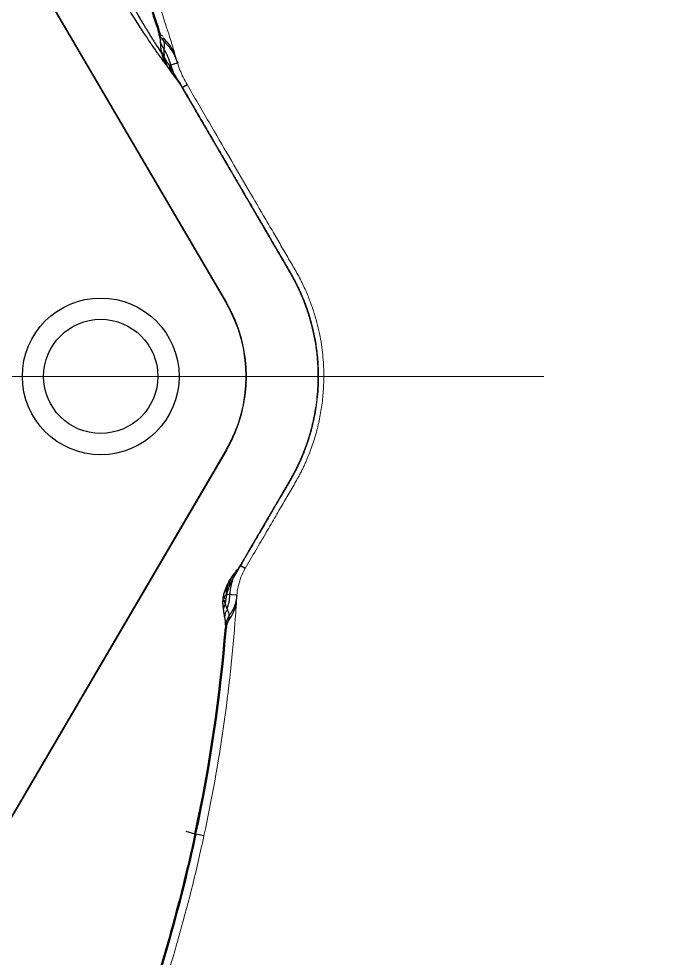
# Model space of a CAD drawing. Header units: millimetres. Extents: x 100 to 1590, y 100 to 694.
# Drawn here: x 1253.699 to 1254.226, y 536.996 to 537.743 of the extents above; entities that cross this region are included whole.
import ezdxf

# ---------------------------------------------------------------- set-up
doc = ezdxf.new("R2010")
doc.units = ezdxf.units.MM
doc.linetypes.add('CENTER', pattern=[2, 1.25, -0.25, 0.25, -0.25])
doc.layers.add('CL', color=1, linetype='CENTER', lineweight=9)
doc.layers.add('OUTLINE', color=6, linetype='Continuous', lineweight=9)

msp = doc.modelspace()

# ---------------------------------------------------------------- linework, layer by layer
at = {"color": 9, "linetype": 'Continuous'}
for p, q in [((1253.57397, 538.01227), (1253.8643, 537.5169)), ((1253.81028, 537.73273), (1253.81107, 537.73298)), ((1253.81259, 537.71692), (1253.81272, 537.71598)), ((1253.81483, 537.71325), (1253.8148, 537.71259)), ((1253.81599, 537.70984), (1253.81664, 537.70904)), ((1253.81682, 537.70593), (1253.81766, 537.70464)), ((1253.82542, 537.70764), (1253.8191, 537.70579)), ((1253.82917, 537.68814), (1253.83318, 537.69049)), ((1253.86453, 537.39981), (1253.65287, 537.03868)), ((1253.8643, 537.39995), (1253.65365, 537.04052)), ((1253.87552, 537.30778), (1253.87015, 537.29864)), ((1253.87936, 537.30554), (1253.87535, 537.30788)), ((1253.86614, 537.29476), (1253.86552, 537.29355)), ((1253.86234, 537.28078), (1253.86359, 537.27752)), ((1253.86482, 537.28595), (1253.86441, 537.28481)), ((1253.8728, 537.2843), (1253.86441, 537.28481)), ((1253.86363, 537.25876), (1253.86446, 537.2587)), ((1253.83208, 537.09665), (1253.83945, 537.09464)), ((1253.83973, 537.09461), (1253.83997, 537.09456)), ((1253.83997, 537.09456), (1253.84027, 537.0945)), ((1253.84028, 537.0945), (1253.84665, 537.09313))]:
    msp.add_line(p, q, dxfattribs=at)
at = {"color": 7, "linetype": 'Continuous'}
msp.add_line((1253.5742, 538.0124), (1253.86453, 537.51703), dxfattribs=at)
at = {"color": 9, "linetype": 'Continuous'}
for points in [[(1253.86143, 537.27805), (1253.86151, 537.27835), (1253.86159, 537.27866), (1253.86168, 537.27896), (1253.86177, 537.27927), (1253.86188, 537.27957), (1253.86198, 537.27987), (1253.8621, 537.28018), (1253.86222, 537.28048), (1253.86234, 537.28078)], [(1253.83945, 537.09465), (1253.83947, 537.09465), (1253.83951, 537.09464), (1253.83957, 537.09464), (1253.83964, 537.09462), (1253.83973, 537.09461)]]:
    msp.add_lwpolyline(points, dxfattribs=at)
for radius in [0.06234, 0.04542]:
    msp.add_circle((1253.76452, 537.45842), radius, dxfattribs=at)
for centre, radius, start, end in [((1253.78435, 537.69629), 0.04331, 25.31544, 46.64842), ((1253.79073, 537.69803), 0.03599, 45.89054, 47.9479), ((1253.77284, 537.69263), 0.04678, 20.53918, 26.15334), ((1253.84308, 537.70507), 0.02108, 198.52105, 208.06433), ((1253.76452, 537.45842), 0.11565, 329.62621, 30.37379), ((1253.91239, 537.27045), 0.05224, 146.24321, 152.27874), ((1253.94226, 537.26045), 0.0816, 152.09476, 158.4234), ((1253.91635, 537.27068), 0.05375, 158.40718, 163.49492), ((1253.91794, 537.28159), 0.0533, 175.31186, 176.56153), ((1253.83735, 537.286), 0.03603, 323.92017, 346.5603), ((1253.84375, 537.2859), 0.02896, 322.20458, 324.76717), ((1252.60199, 537.36079), 1.26576, 347.86235, 355.37668), ((1252.60204, 537.36078), 1.26654, 347.86358, 355.37688)]:
    msp.add_arc(centre, radius, start, end, dxfattribs=at)
at = {"color": 7, "linetype": 'Continuous'}
for centre, radius, start, end in [((1253.83326, 537.71314), 0.00885, 212.15912, 215.97551), ((1253.76452, 537.45842), 0.11591, 329.62621, 30.37379)]:
    msp.add_arc(centre, radius, start, end, dxfattribs=at)
at = {"color": 9, "linetype": 'Continuous'}
for points, start_tangent, end_tangent in [([(1253.43921, 538.27161), (1253.44609, 538.26442), (1253.45706, 538.25272), (1253.46881, 538.23984), (1253.48138, 538.22566), (1253.49479, 538.21003), (1253.50905, 538.19279), (1253.52419, 538.17376), (1253.5402, 538.15272), (1253.55707, 538.12945), (1253.57478, 538.10365), (1253.5934, 538.07486), (1253.61284, 538.04258), (1253.63248, 538.00846), (1253.6511, 537.97623), (1253.66772, 537.94771), (1253.68249, 537.9225), (1253.69581, 537.89989), (1253.70787, 537.87952), (1253.71883, 537.86111), (1253.72882, 537.84444), (1253.73792, 537.8293), (1253.74625, 537.81555), (1253.75386, 537.80304), (1253.76083, 537.79166), (1253.76719, 537.78133), (1253.77301, 537.77194), (1253.77832, 537.76343), (1253.78316, 537.75574), (1253.78755, 537.74882), (1253.79153, 537.7426), (1253.79513, 537.73702), (1253.7984, 537.73201), (1253.80133, 537.72756), (1253.80394, 537.72366), (1253.80623, 537.72029), (1253.80823, 537.71738), (1253.81, 537.71486), (1253.81308, 537.71063), (1253.81682, 537.70593)], (0.693821, -0.720148), (0.66531, -0.746567)), ([(1253.44092, 538.27326), (1253.45128, 538.26282), (1253.46241, 538.25132), (1253.47434, 538.23866), (1253.48709, 538.22472), (1253.5007, 538.20936), (1253.51517, 538.19242), (1253.53053, 538.17371), (1253.54678, 538.15303), (1253.56391, 538.13015), (1253.58193, 538.10477), (1253.60094, 538.07638), (1253.62063, 538.04484), (1253.64014, 538.01202), (1253.6583, 537.98109), (1253.67439, 537.9536), (1253.68857, 537.92921), (1253.70126, 537.90727), (1253.71268, 537.88745), (1253.72299, 537.8695), (1253.73233, 537.85321), (1253.74081, 537.83839), (1253.74852, 537.82491), (1253.75553, 537.81263), (1253.76193, 537.80144), (1253.76777, 537.79126), (1253.77308, 537.782), (1253.77792, 537.77359), (1253.78232, 537.76598), (1253.7863, 537.75911), (1253.78991, 537.75293), (1253.79318, 537.74738), (1253.79613, 537.74239), (1253.79879, 537.73794), (1253.80115, 537.73401), (1253.80323, 537.73059), (1253.80504, 537.72764), (1253.80663, 537.72509), (1253.80938, 537.72083), (1253.81272, 537.71598)], (0.708291, -0.70592), (0.598403, -0.801195)), ([(1253.50639, 538.22665), (1253.57632, 538.15238), (1253.63352, 538.08061), (1253.67986, 538.01278), (1253.71751, 537.9491), (1253.7483, 537.88921), (1253.77337, 537.8333), (1253.79371, 537.7813), (1253.81028, 537.73273)], (0.716492, -0.697595), (0.302729, -0.953077)), ([(1253.50698, 538.22725), (1253.57695, 538.15292), (1253.63419, 538.0811), (1253.68056, 538.01323), (1253.71824, 537.9495), (1253.74905, 537.88957), (1253.77414, 537.83362), (1253.7945, 537.78158), (1253.81107, 537.73298)], (0.716484, -0.697604), (0.302729, -0.953077)), ([(1253.81028, 537.73273), (1253.81095, 537.72988), (1253.81179, 537.72473)], (0.235222, -0.971942), (0.041701, -0.99913)), ([(1253.81028, 537.73273), (1253.81219, 537.72832), (1253.81484, 537.72476)], (0.305254, -0.952271), (0.69691, -0.717159)), ([(1253.81107, 537.73298), (1253.81235, 537.73002), (1253.81416, 537.72933)], (0.302723, -0.953079), (0.998498, -0.054789)), ([(1253.81179, 537.72473), (1253.81219, 537.72004), (1253.81259, 537.71692)], (0.041536, -0.999137), (0.142364, -0.989814)), ([(1253.81179, 537.72473), (1253.81362, 537.72054), (1253.81509, 537.71893)], (0.315112, -0.949054), (0.779533, -0.626362)), ([(1253.81484, 537.72476), (1253.81408, 537.72778)], (-0.5093, 0.860589), (0.007199, 0.999974)), ([(1253.81484, 537.72476), (1253.81499, 537.7217), (1253.81481, 537.71858)], (0.057704, -0.998334), (-0.193168, -0.981166)), ([(1253.81578, 537.72387), (1253.8176, 537.72198), (1253.82011, 537.7188), (1253.82231, 537.71525), (1253.8241, 537.71146), (1253.82542, 537.70764)], (0.717997, -0.696046), (0.275612, -0.961269)), ([(1253.81259, 537.71692), (1253.81483, 537.71325)], (0.406958, -0.913447), (0.621728, -0.783234)), ([(1253.81272, 537.71599), (1253.8148, 537.71259)], (0.414695, -0.909961), (0.617609, -0.786485)), ([(1253.81272, 537.71598), (1253.81417, 537.7112), (1253.81538, 537.70854), (1253.81682, 537.70593)], (0.201898, -0.979406), (0.516109, -0.856523)), ([(1253.81481, 537.71858), (1253.81475, 537.71537), (1253.81504, 537.7133)], (-0.065973, -0.997821), (0.231991, -0.972718)), ([(1253.82033, 537.70615), (1253.81481, 537.71858)], (-0.280452, 0.959868), (-0.530403, 0.847746)), ([(1253.8148, 537.71259), (1253.81599, 537.70984)], (-0.042284, -0.999106), (0.625704, -0.78006)), ([(1253.81682, 537.70593), (1253.81599, 537.70984)], (-0.413218, 0.910632), (-0.014153, 0.9999)), ([(1253.81664, 537.70904), (1253.8191, 537.70579)], (0.580226, -0.814456), (0.62811, -0.778125)), ([(1253.81766, 537.70464), (1253.8168, 537.70749), (1253.81703, 537.70889)], (-0.424188, 0.905574), (0.362926, 0.931818)), ([(1253.82309, 537.69837), (1253.8224, 537.70008), (1253.82033, 537.70615)], (-0.385791, 0.922586), (-0.280452, 0.959868)), ([(1253.81766, 537.70464), (1253.82007, 537.7011), (1253.82116, 537.69972)], (0.549621, -0.835414), (0.644184, -0.764871)), ([(1253.8191, 537.70579), (1253.82164, 537.70092), (1253.82309, 537.69837)], (0.443009, -0.896517), (0.508027, -0.861341)), ([(1253.8211, 537.69967), (1253.81955, 537.70366), (1253.81958, 537.70569)], (-0.464509, 0.885568), (0.194779, 0.980847)), ([(1253.8211, 537.69967), (1253.82328, 537.69674), (1253.82452, 537.69519)], (0.593847, -0.804578), (0.647548, -0.762024)), ([(1253.82309, 537.69837), (1253.82515, 537.69514), (1253.82738, 537.69154), (1253.82934, 537.68824)], (0.542171, -0.840268), (0.503883, -0.863772)), ([(1253.82448, 537.69515), (1253.82657, 537.69227), (1253.82917, 537.68814)], (0.610309, -0.792163), (0.503835, -0.8638)), ([(1253.82917, 537.68814), (1253.83739, 537.67405), (1253.84493, 537.66112), (1253.85181, 537.64932), (1253.85808, 537.63859), (1253.86376, 537.62883), (1253.86895, 537.61994), (1253.8737, 537.61179), (1253.87809, 537.60426), (1253.8822, 537.59723), (1253.88608, 537.59058), (1253.88974, 537.5843), (1253.8931, 537.57855), (1253.89616, 537.5733), (1253.89893, 537.56853), (1253.90144, 537.56421), (1253.90371, 537.56033), (1253.90575, 537.55685), (1253.90758, 537.55375), (1253.90921, 537.55098), (1253.9107, 537.54843), (1253.91353, 537.54356), (1253.9163, 537.53868), (1253.91895, 537.53381), (1253.92152, 537.52863), (1253.92279, 537.52587), (1253.92402, 537.52307), (1253.9252, 537.52025), (1253.92633, 537.51742), (1253.9274, 537.51455), (1253.92846, 537.51155), (1253.92953, 537.50834), (1253.93061, 537.50483), (1253.9317, 537.50096), (1253.93278, 537.4967), (1253.93383, 537.49203), (1253.93482, 537.48691), (1253.9357, 537.48134), (1253.93645, 537.47526), (1253.937, 537.46856), (1253.93729, 537.46112), (1253.93722, 537.45284), (1253.9367, 537.4442), (1253.93575, 537.43586), (1253.93452, 537.42831), (1253.93315, 537.42169), (1253.9317, 537.41588), (1253.9302, 537.41068), (1253.9287, 537.40601), (1253.92723, 537.40182), (1253.9258, 537.39808), (1253.92443, 537.39472), (1253.92309, 537.39164), (1253.92175, 537.3887), (1253.92037, 537.38584), (1253.91897, 537.38309), (1253.91756, 537.38046), (1253.91483, 537.37555), (1253.91199, 537.37061), (1253.91043, 537.36795), (1253.90873, 537.36507), (1253.90687, 537.36191), (1253.90482, 537.35843), (1253.90258, 537.3546), (1253.90013, 537.35039), (1253.89746, 537.34579), (1253.89453, 537.34075), (1253.89132, 537.33524), (1253.88782, 537.32924), (1253.884, 537.32271), (1253.87986, 537.31561), (1253.87535, 537.30788)], (0.503817, -0.86381), (-0.503935, -0.863741)), ([(1253.82934, 537.68824), (1253.83756, 537.67414), (1253.8451, 537.66122), (1253.85198, 537.64942), (1253.85824, 537.63868), (1253.86393, 537.62893), (1253.86911, 537.62004), (1253.87387, 537.61189), (1253.87826, 537.60436), (1253.88237, 537.59733), (1253.88625, 537.59067), (1253.88991, 537.5844), (1253.89327, 537.57865), (1253.89632, 537.5734), (1253.8991, 537.56862), (1253.90161, 537.56431), (1253.90388, 537.56043), (1253.90592, 537.55694), (1253.90774, 537.55385), (1253.90938, 537.55108), (1253.91088, 537.54851), (1253.91371, 537.54363), (1253.91643, 537.53884), (1253.91911, 537.53392), (1253.92044, 537.53132), (1253.92173, 537.52866), (1253.92298, 537.52593), (1253.9242, 537.52316), (1253.92537, 537.52035), (1253.9265, 537.51751), (1253.92759, 537.51461), (1253.92865, 537.5116), (1253.92971, 537.50839), (1253.93079, 537.50488), (1253.93189, 537.50101), (1253.93297, 537.49675), (1253.93402, 537.49207), (1253.93501, 537.48695), (1253.9359, 537.48137), (1253.93664, 537.47528), (1253.9372, 537.46857), (1253.93749, 537.46112), (1253.93741, 537.45283), (1253.93689, 537.44419), (1253.93595, 537.43584), (1253.93472, 537.42827), (1253.93334, 537.42165), (1253.93188, 537.41583), (1253.93039, 537.41062), (1253.92889, 537.40594), (1253.92741, 537.40175), (1253.92598, 537.39801), (1253.92461, 537.39464), (1253.92327, 537.39155), (1253.92193, 537.38863), (1253.92055, 537.38576), (1253.91913, 537.38299), (1253.91774, 537.38037), (1253.91499, 537.37545), (1253.91216, 537.37052), (1253.9106, 537.36785), (1253.9089, 537.36497), (1253.90703, 537.3618), (1253.90499, 537.35832), (1253.90275, 537.3545), (1253.90031, 537.3503), (1253.89763, 537.3457), (1253.89469, 537.34065), (1253.89148, 537.33514), (1253.88798, 537.32914), (1253.88417, 537.32261), (1253.88003, 537.31551), (1253.87552, 537.30778)], (0.503817, -0.86381), (-0.503934, -0.863742)), ([(1253.87212, 537.30338), (1253.87012, 537.30096), (1253.86898, 537.29947)], (-0.652462, -0.757821), (-0.600357, -0.799732)), ([(1253.87212, 537.30338), (1253.87069, 537.30027), (1253.87042, 537.29863)], (-0.481202, -0.87661), (-0.035195, -0.99938)), ([(1253.87535, 537.30788), (1253.87349, 537.30508), (1253.87191, 537.30372)], (-0.503944, -0.863736), (-0.851325, -0.524638)), ([(1253.86896, 537.29948), (1253.86768, 537.29664), (1253.86682, 537.29361), (1253.86638, 537.29046)], (-0.473427, -0.880833), (-0.069527, -0.99758)), ([(1253.86732, 537.28463), (1253.86844, 537.29263), (1253.87015, 537.29864)], (0.059981, 0.9982), (0.328195, 0.94461)), ([(1253.86552, 537.29355), (1253.86427, 537.29078), (1253.86229, 537.28507), (1253.86159, 537.28141), (1253.86144, 537.27805)], (-0.450704, -0.892674), (0.026785, -0.999641)), ([(1253.86552, 537.29355), (1253.86475, 537.29074), (1253.86438, 537.28781), (1253.86441, 537.28481)], (-0.33309, -0.942895), (0.07936, -0.996846)), ([(1253.86614, 537.29476), (1253.86529, 537.29194), (1253.86484, 537.28898), (1253.86482, 537.28595)], (-0.360441, -0.932782), (0.060781, -0.998151)), ([(1253.86441, 537.28481), (1253.86257, 537.28245), (1253.86313, 537.28175)], (-0.705118, -0.70909), (0.777892, -0.628399)), ([(1253.86359, 537.27752), (1253.86474, 537.28479)], (0.257319, 0.966326), (0.059981, 0.9982)), ([(1253.86496, 537.27334), (1253.86654, 537.27879), (1253.86732, 537.28463)], (0.353487, 0.935439), (0.059981, 0.9982)), ([(1253.87263, 537.28431), (1253.87195, 537.27951), (1253.87066, 537.27524), (1253.86884, 537.27144), (1253.86741, 537.26919)], (-0.052491, -0.998621), (-0.576885, -0.816826)), ([(1253.86144, 537.27805), (1253.86185, 537.27457), (1253.86202, 537.27275)], (0.1093, -0.994009), (0.075953, -0.997111)), ([(1253.86205, 537.27275), (1253.86293, 537.27595), (1253.86382, 537.2773)], (0.176583, 0.984286), (0.671122, 0.741347)), ([(1253.86205, 537.27275), (1253.86246, 537.26962), (1253.86315, 537.26599)], (0.110235, -0.993906), (0.241683, -0.970355)), ([(1253.86315, 537.26599), (1253.86411, 537.27095), (1253.86535, 537.273)], (0.092886, 0.995677), (0.652659, 0.757652)), ([(1253.86359, 537.27752), (1253.86469, 537.27399), (1253.86499, 537.27336)], (0.247762, -0.968821), (0.455812, -0.890076)), ([(1253.86496, 537.27334), (1253.86628, 537.26962), (1253.86661, 537.26815)], (0.515268, -0.857029), (0.221898, -0.97507)), ([(1253.86315, 537.26599), (1253.86356, 537.26262), (1253.86363, 537.25876)], (0.242782, -0.970081), (-0.000941, -1)), ([(1253.86664, 537.26815), (1253.86488, 537.26462), (1253.86363, 537.25876)], (-0.548001, -0.836477), (-0.08301, -0.996549)), ([(1253.86664, 537.26815), (1253.86646, 537.26479)], (-0.339999, -0.940426), (0.206205, -0.978509)), ([(1253.86646, 537.26479), (1253.86502, 537.26177), (1253.86446, 537.2587)], (-0.588014, -0.808851), (-0.080462, -0.996758)), ([(1253.83945, 537.09465), (1253.81861, 537.0112), (1253.79597, 536.93879), (1253.77279, 536.87545), (1253.75003, 536.81971), (1253.72835, 536.76994), (1253.70819, 536.72502), (1253.68973, 536.68422), (1253.67037, 536.64152), (1253.64994, 536.59662), (1253.6296, 536.55227), (1253.61033, 536.51077)], (-0.210345, -0.977627), (-0.423409, -0.905939)), ([(1253.84027, 537.0945), (1253.81942, 537.01098), (1253.79676, 536.93851), (1253.77355, 536.87512), (1253.75077, 536.81934), (1253.72909, 536.76955), (1253.70892, 536.72463), (1253.69046, 536.68382), (1253.67109, 536.64111), (1253.65066, 536.5962), (1253.63031, 536.55183), (1253.61104, 536.51032)], (-0.210316, -0.977633), (-0.42342, -0.905934))]:
    msp.add_spline(points, degree=3, dxfattribs=dict(at, start_tangent=start_tangent, end_tangent=end_tangent))
at = {"layer": 'CL'}
msp.add_line((1250.86698, 537.45842), (1254.22617, 537.45842), dxfattribs=at)
at = {"layer": 'OUTLINE'}
for centre, radius, start, end in [((1252.64717, 537.36328), 1.22773, 16.63809, 17.20365), ((1252.60433, 537.36052), 1.27076, 355.81501, 356.26018), ((1252.60218, 537.36079), 1.27293, 347.86202, 355.81)]:
    msp.add_arc(centre, radius, start, end, dxfattribs=at)
for points, start_tangent, end_tangent in [([(1253.81997, 537.72641), (1253.8172, 537.73522), (1253.77214, 537.85489), (1253.72015, 537.95951), (1253.65904, 538.0575), (1253.5948, 538.14197), (1253.51152, 538.23192)], (-0.295771, 0.955259), (-0.716529, 0.697557)), ([(1253.8235, 537.71481), (1253.82502, 537.70987), (1253.82576, 537.70843)], (0.286365, -0.95812), (0.532549, -0.846399)), ([(1253.8256, 537.70769), (1253.82752, 537.70208), (1253.83005, 537.69634), (1253.83318, 537.69049)], (0.280452, -0.959868), (0.503717, -0.863869)), ([(1253.83318, 537.69049), (1253.85066, 537.66052), (1253.86687, 537.63271), (1253.8819, 537.60694), (1253.89584, 537.58307), (1253.90242, 537.57176), (1253.90867, 537.56103), (1253.91474, 537.55071), (1253.92058, 537.54054), (1253.92587, 537.53029), (1253.93016, 537.52035), (1253.93365, 537.51066), (1253.93642, 537.50126), (1253.94007, 537.48357), (1253.9417, 537.46764), (1253.94188, 537.45335), (1253.94097, 537.44025), (1253.93915, 537.4278), (1253.93641, 537.41553), (1253.93272, 537.4034), (1253.93053, 537.39745), (1253.92814, 537.3916), (1253.92688, 537.38873), (1253.92555, 537.38588), (1253.92416, 537.38305), (1253.92271, 537.38025), (1253.92124, 537.37751), (1253.91976, 537.37485), (1253.91677, 537.36962), (1253.91367, 537.3643), (1253.91047, 537.35889), (1253.9037, 537.34729), (1253.89621, 537.33442), (1253.88806, 537.32046), (1253.87936, 537.30554)], (0.503814, -0.863812), (-0.503949, -0.863733)), ([(1253.87936, 537.30554), (1253.876, 537.29862), (1253.87381, 537.29143), (1253.8728, 537.2843)], (-0.503949, -0.863733), (-0.059981, -0.9982)), ([(1253.87304, 537.28429), (1253.87256, 537.28004), (1253.87239, 537.27763)], (-0.195812, -0.980642), (-0.091744, -0.995783)), ([(1253.61696, 536.50756), (1253.64977, 536.57852), (1253.68198, 536.6492), (1253.71403, 536.71994), (1253.74584, 536.79142), (1253.77633, 536.86456), (1253.80391, 536.93951), (1253.82756, 537.01592), (1253.84665, 537.09313)], (0.42333, 0.905975), (0.210347, 0.977627))]:
    msp.add_spline(points, degree=3, dxfattribs=dict(at, start_tangent=start_tangent, end_tangent=end_tangent))

doc.saveas('drawing.dxf')
